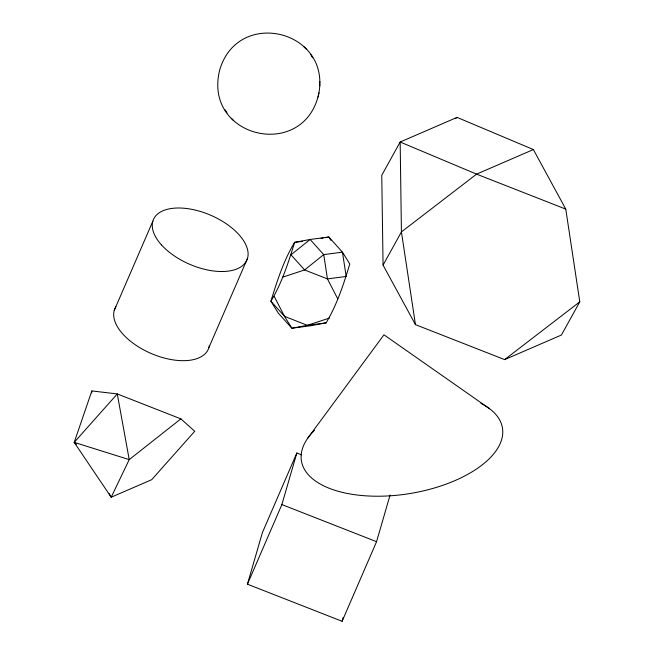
<?xml version="1.0" encoding="UTF-8"?>
<svg xmlns="http://www.w3.org/2000/svg" width="654" height="654" viewBox="0 0 654 654"><rect width="100%" height="100%" fill="white"/><g stroke="black" fill="none" stroke-linecap="round" stroke-linejoin="round"><path stroke-width="0.98" d="M91.732 392.956L91.846 390.928L117.27 393.929L180.864 418.862L194.745 431.272L151.679 479.701L111.188 497.22L74.213 442.366L91.846 390.928M318.98 92.835C304.699 161.522 202.781 138.28 219.638 70.24C237.729 7.284 331.733 30.297 318.612 94.462M318.007 97.119L318.375 95.476M390.103 494.996L376.557 541.684L342.107 621.3L247.433 584.186L262.385 532.634L296.834 453.018L301.576 454.873M247.433 584.186L281.882 504.569L296.834 453.018M342.107 621.3L343.236 617.409M326.101 322.863L307.38 325.332L291.872 328.218L284.515 316.373L270.903 301.224C281.809 283.149 288.447 262.516 294.602 242.356L310.11 239.47L328.831 237.001L342.443 252.15L349.8 263.995C343.644 284.155 337.006 304.789 326.101 322.863L310.593 325.757L291.872 328.218L278.252 313.078L270.903 301.224C277.051 281.065 283.689 260.431 294.602 242.356L302.483 241.318M114.262 310.372L152.848 221.207M208.937 347.487L247.523 258.322M383.064 265.107L401.425 231.908L476.586 174.136L533.37 149.562L565.767 209.1L579.787 301.837L561.426 335.036L504.635 359.61L415.454 324.646L383.064 265.107L381.764 175.28L400.166 142.016L457.064 117.393L533.37 149.562M307.813 438.082L383.963 334.807L489.601 408.75M76.404 444.319L74.213 442.366L117.27 393.929L129.222 459.623L111.188 497.22L109.259 493.688M180.864 418.862L129.222 459.623L74.213 442.366M455.437 118.636L457.064 117.393M504.635 359.61L579.787 301.837M282.553 277.206L304.601 269.955L323.722 254.61L342.443 252.15L346.187 276.446L327.466 278.915L304.601 269.955L290.989 254.807L310.11 239.47L323.722 254.61L327.466 278.915L337.75 298.845M329.428 318.073L307.38 325.332L284.515 316.373L274.23 296.434M321.073 238.448L323.011 238.089M324.948 237.729L328.831 237.001L330.932 240.394M565.767 209.1L476.586 174.136L400.166 142.016L401.425 231.908L415.454 324.646M281.882 504.569L376.557 541.684M303.922 46.712L306.268 49.083M231.369 118.276L233.715 120.655M310.658 54.535L311.533 55.901M311.786 56.293L312.726 57.756M224.919 109.61L225.851 111.066M226.104 111.466L226.987 112.831M319.765 81.48L319.765 83.14M319.765 84.121L319.765 85.821M209.321 345.77A50.922 26.683 23.4 0 1 152.129 353.896A50.922 26.683 23.4 0 1 115.905 306.734M480.911 403.404A101.852 49.753 -9.3 0 1 474.06 470.61A101.852 49.753 -9.3 0 1 341.11 492.061A101.852 49.753 -9.3 0 1 314.492 430.258M161.432 244.866A50.922 26.683 23.4 0 0 243.975 264.355A50.922 26.683 23.4 0 0 195.154 210.057A50.922 26.683 23.4 0 0 161.432 244.866"/></g></svg>
